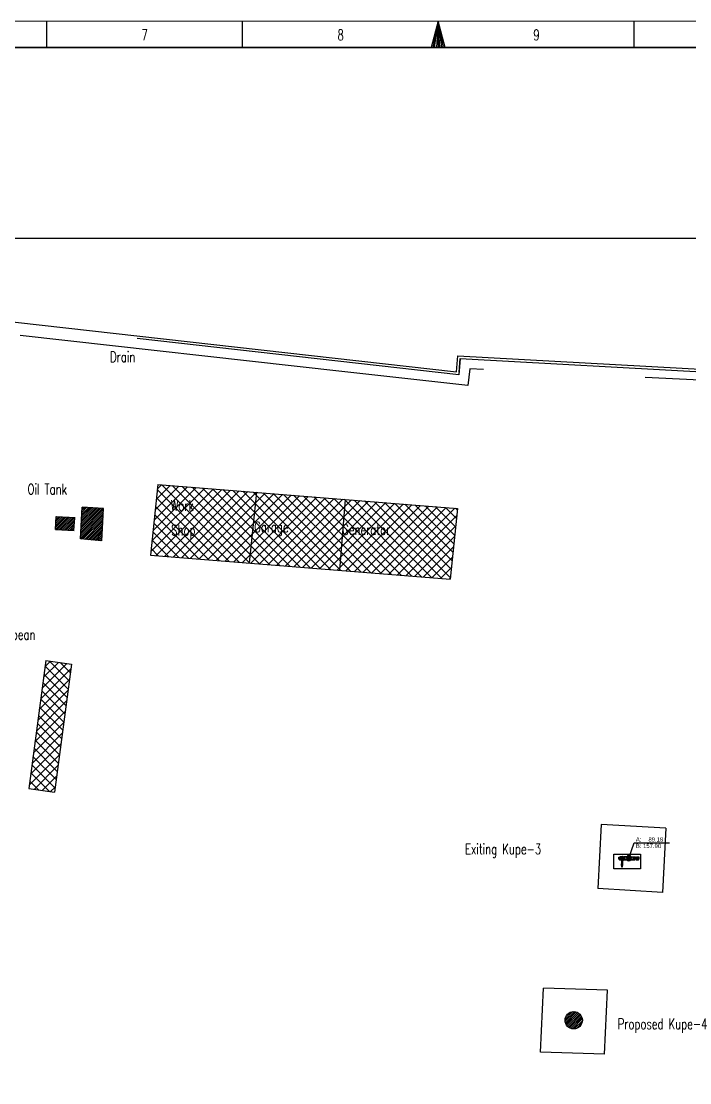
# Model space of a CAD drawing. Header units: inches. Extents: x 517790 to 538444, y 301815 to 302461.
# Drawn here: x 517902.6 to 517968.2, y 302357.3 to 302461.4 of the extents above; entities that cross this region are included whole.
import ezdxf
from ezdxf.enums import TextEntityAlignment as Align

# ---------------------------------------------------------------- set-up
doc = ezdxf.new("R2010")
doc.units = ezdxf.units.IN
doc.header["$MEASUREMENT"] = 0
doc.linetypes.add('DASHED2', pattern=[9.525, 6.35, -3.175])
for name, color, linetype in [('电缆敷设层', 1, 'Continuous'), ('硅胶总平面底图 工艺装置区', 253, 'Continuous'), ('硅胶总平面底图0804', 253, 'Continuous')]:
    doc.layers.add(name, color=color, linetype=linetype)
doc.styles.add('HZTXTS', font='SIMPLEXS.shx', dxfattribs={"width": 0.7, "height": 800, "bigfont": 'HZTXT.shx'})
doc.styles.get("Standard").update_dxf_attribs({"font": 'arial.ttf'})
doc.styles.add('TEG BORDER', font='txt_qlt.shx', dxfattribs={"width": 0.7, "bigfont": 'hztxt.shx'})
pattern_1 = [(45, (212697.14895, -2411906.5848), (-0.45666758436, 0.45666758436), []), (135, (212697.14895, -2411906.5848), (-0.45666758436, -0.45666758436), [])]
pattern_2 = [(45, (212697.14895, -2411906.5848), (-0.091333516872, 0.091333516872), [])]

# ---------------------------------------------------------------- blocks, each defined once
blk = doc.blocks.new('240 BORDER A2')
for p, q in [((222.75, 420), (222.75, 415)), ((259.88, 420), (259.88, 415)), ((297, 420), (297, 415)), ((334.12, 420), (334.12, 415))]:
    blk.add_line(p, q)
at = {"linetype": 'Continuous'}
blk.add_line((489, 415), (5, 415), dxfattribs=at)
at = {"color": 5, "lineweight": 15}
blk.add_lwpolyline([(0, 420), (594, 420), (594, 0), (0, 0)], close=True, dxfattribs=at)
blk.add_lwpolyline([(297, 420), (295.66, 415), (298.34, 415), (297, 420), (296, 415), (296.33, 415), (297, 420), (296.67, 415), (297.33, 415), (297, 420), (297.67, 415), (298, 415), (297, 420)])
blk.add_lwpolyline([(5, 415), (589, 415), (589, 5), (5, 5)], close=True)
at = {"char_height": 2, "width": 2, "attachment_point": 1, "style": 'TEG BORDER'}
for s, insert in [('7', (240.8, 418.41)), ('8', (277.92, 418.41)), ('9', (315.05, 418.41))]:
    blk.add_mtext(s, dxfattribs=dict(at, insert=insert))

msp = doc.modelspace()

# ---------------------------------------------------------------- hatches: boundary and pattern name
at = {"layer": '硅胶总平面底图0804', "linetype": 'Continuous', "lineweight": 20}
h = msp.add_hatch(dxfattribs=at)
h.set_pattern_fill('ANSI37', color=253, scale=5.166604, style=0)
h.set_pattern_definition(pattern_1)
h.paths.add_polyline_path([(517925.71, 302415.18), (517916.02, 302415.95), (517915.31, 302409.03), (517924.98, 302408.26)])
h.paths.add_polyline_path([(517924.98, 302408.26), (517933.83, 302407.55), (517934.38, 302414.49), (517925.71, 302415.18)])
h.paths.add_polyline_path([(517944.7, 302406.68), (517945.42, 302413.6), (517934.38, 302414.49), (517933.83, 302407.55)])
h.paths.add_polyline_path([(517916.54, 302409.45), (517923.26, 302408.84), (517923.59, 302412.49), (517916.87, 302413.09)], flags=24)
h.paths.add_polyline_path([(517916.69, 302412.51), (517924.4, 302411.82), (517924.66, 302414.67), (517916.95, 302415.36)], flags=24)
h.paths.add_polyline_path([(517924.69, 302409.76), (517933.61, 302408.96), (517933.93, 302412.54), (517925.01, 302413.34)], flags=9)
h.paths.add_polyline_path([(517933.51, 302410.15), (517945.15, 302409.11), (517945.4, 302411.89), (517933.76, 302412.93)], flags=9)
at = {"layer": '硅胶总平面底图0804', "lineweight": -3}
h = msp.add_hatch(dxfattribs=at)
h.set_pattern_fill('ANSI31', color=9, scale=1.033321, style=0)
h.set_pattern_definition(pattern_2)
h.paths.add_polyline_path([(517910.71, 302413.58), (517908.6, 302413.71), (517908.43, 302410.61), (517910.53, 302410.41)])
h.paths.add_polyline_path([(517908.46, 302413.62), (517909.12, 302413.71), (517909.11, 302413.84), (517908.44, 302413.75)], flags=9)
h.paths.add_polyline_path([(517908.28, 302410.53), (517908.95, 302410.62), (517908.93, 302410.74), (517908.27, 302410.65)], flags=9)
h.paths.add_polyline_path([(517910.39, 302410.33), (517911.06, 302410.42), (517911.04, 302410.54), (517910.37, 302410.45)], flags=9)
h = msp.add_hatch(dxfattribs=at)
h.set_pattern_fill('ANSI31', color=9, scale=1.033321, style=0)
h.set_pattern_definition(pattern_2)
h.paths.add_polyline_path([(517907.89, 302412.71), (517906.07, 302412.8), (517905.98, 302411.53), (517907.79, 302411.43)])
h.paths.add_polyline_path([(517905.83, 302411.44), (517906.57, 302411.54), (517906.55, 302411.67), (517905.82, 302411.57)], flags=9)
h.paths.add_polyline_path([(517905.93, 302412.72), (517906.66, 302412.82), (517906.65, 302412.94), (517905.91, 302412.85)], flags=9)
h.paths.add_polyline_path([(517907.77, 302412.62), (517908.51, 302412.72), (517908.49, 302412.84), (517907.75, 302412.75)], flags=9)
h = msp.add_hatch(dxfattribs=at)
h.set_pattern_fill('ANSI37', color=9, scale=5.166604, style=0)
h.set_pattern_definition(pattern_1)
h.paths.add_polyline_path([(517903.36, 302386.14), (517905.88, 302385.79), (517907.57, 302398.34), (517905.05, 302398.69)])
at = {"layer": '硅胶总平面底图0804', "lineweight": -3, "ltscale": 200}
h = msp.add_hatch(dxfattribs=at)
h.set_pattern_fill('ANSI31', color=9, scale=1.033321, style=0)
h.set_pattern_definition([(45, (212738.48178, -2411891.085), (-0.091333516872, 0.091333516872), [])])
h.paths.add_polyline_path([(517955.95, 302363.44, 1), (517957.65, 302363.44, 1)])

# ---------------------------------------------------------------- linework, layer by layer
at = {"layer": '电缆敷设层', "color": 7, "ltscale": 10}
msp.add_lwpolyline([(517796.52, 302440.09), (518040.98, 302440.09), (518040.98, 302270.84), (517796.52, 302270.84)], close=True, dxfattribs=at)
at = {"layer": '硅胶总平面底图 工艺装置区', "color": 253, "linetype": 'Continuous', "lineweight": -3}
for p, q in [((517962.22, 302379.32), (517962.72, 302380.83)), ((517962.72, 302380.83), (517966.19, 302380.83)), ((517961.22, 302379.22), (517961.22, 302379.43)), ((517961.22, 302379.22), (517961.22, 302379.43)), ((517961.22, 302379.43), (517961.27, 302379.43)), ((517961.22, 302379.22), (517961.27, 302379.22)), ((517961.27, 302379.43), (517961.27, 302379.22)), ((517961.27, 302379.22), (517961.27, 302379.43)), ((517961.27, 302379.37), (517961.32, 302379.37)), ((517961.27, 302379.28), (517961.32, 302379.28)), ((517961.3, 302379.16), (517961.48, 302379.16)), ((517961.48, 302379.14), (517961.3, 302379.14)), ((517961.4, 302379.46), (517961.32, 302379.46)), ((517961.4, 302379.46), (517961.32, 302379.46)), ((517961.32, 302379.46), (517961.32, 302379.37)), ((517961.32, 302379.28), (517961.32, 302379.2)), ((517961.32, 302379.2), (517961.4, 302379.2)), ((517961.4, 302379.2), (517961.32, 302379.2)), ((517961.38, 302379.16), (517961.38, 302379.2)), ((517961.46, 302379.46), (517961.4, 302379.46)), ((517961.46, 302379.46), (517961.4, 302379.46)), ((517961.4, 302379.2), (517961.43, 302379.2)), ((517961.43, 302379.2), (517961.4, 302379.2)), ((517961.42, 302379.16), (517961.42, 302379.2)), ((517961.48, 302379.18), (517961.48, 302379.17)), ((517961.51, 302379.17), (517961.48, 302379.17)), ((517961.48, 302379.17), (517961.48, 302378.78)), ((517961.51, 302379.17), (517961.48, 302379.17)), ((517961.49, 302379.4), (517961.53, 302379.32)), ((517961.49, 302379.25), (517961.53, 302379.32)), ((517961.5, 302379.41), (517961.55, 302379.33)), ((517961.5, 302379.24), (517961.55, 302379.31)), ((517961.54, 302379.31), (517961.54, 302379.17)), ((517961.54, 302379.16), (517961.54, 302379.17)), ((517961.54, 302379.17), (517961.54, 302379.17)), ((517961.54, 302379.17), (517961.54, 302379.17)), ((517961.54, 302378.78), (517961.54, 302379.16)), ((517961.63, 302379.33), (517961.55, 302379.33)), ((517961.63, 302379.31), (517961.55, 302379.31)), ((517961.6, 302379.17), (517961.57, 302379.17)), ((517961.6, 302379.17), (517961.57, 302379.17)), ((517961.6, 302379.17), (517961.6, 302379.18)), ((517961.6, 302379.17), (517961.6, 302378.78)), ((517961.62, 302379.37), (517961.61, 302379.37)), ((517961.61, 302379.37), (517961.62, 302379.37)), ((517961.62, 302379.28), (517961.61, 302379.28)), ((517961.61, 302379.28), (517961.62, 302379.28)), ((517961.65, 302379.41), (517961.65, 302379.39)), ((517961.65, 302379.39), (517961.65, 302379.41)), ((517961.67, 302379.41), (517961.65, 302379.41)), ((517961.67, 302379.39), (517961.65, 302379.39)), ((517961.67, 302379.37), (517961.65, 302379.37)), ((517961.65, 302379.37), (517961.67, 302379.37)), ((517961.67, 302379.33), (517961.65, 302379.33)), ((517961.67, 302379.31), (517961.65, 302379.31)), ((517961.67, 302379.28), (517961.65, 302379.28)), ((517961.65, 302379.28), (517961.67, 302379.28)), ((517961.65, 302379.26), (517961.65, 302379.24)), ((517961.65, 302379.24), (517961.65, 302379.26)), ((517961.67, 302379.26), (517961.65, 302379.26)), ((517961.67, 302379.24), (517961.65, 302379.24)), ((517961.67, 302379.22), (517961.67, 302379.43)), ((517961.67, 302379.43), (517961.67, 302379.22)), ((517961.72, 302379.43), (517961.67, 302379.43)), ((517961.72, 302379.43), (517961.67, 302379.43)), ((517961.72, 302379.22), (517961.67, 302379.22)), ((517961.72, 302379.22), (517961.67, 302379.22)), ((517961.67, 302379.16), (517961.81, 302379.16)), ((517961.81, 302379.14), (517961.67, 302379.14)), ((517961.77, 302379.46), (517961.7, 302379.46)), ((517961.77, 302379.46), (517961.7, 302379.46)), ((517961.7, 302379.46), (517961.7, 302379.43)), ((517961.7, 302379.22), (517961.7, 302379.2)), ((517961.7, 302379.2), (517961.77, 302379.2)), ((517961.77, 302379.2), (517961.7, 302379.2)), ((517961.72, 302379.43), (517961.72, 302379.22)), ((517961.72, 302379.43), (517961.72, 302379.22)), ((517961.73, 302379.41), (517961.72, 302379.41)), ((517961.73, 302379.39), (517961.72, 302379.39)), ((517961.73, 302379.33), (517961.72, 302379.33)), ((517961.73, 302379.31), (517961.72, 302379.31)), ((517961.73, 302379.26), (517961.72, 302379.26)), ((517961.73, 302379.24), (517961.72, 302379.24)), ((517961.73, 302379.43), (517961.73, 302379.22)), ((517961.73, 302379.43), (517961.73, 302379.22)), ((517961.73, 302379.43), (517961.78, 302379.43)), ((517961.73, 302379.22), (517961.78, 302379.22)), ((517961.75, 302379.16), (517961.75, 302379.2)), ((517961.83, 302379.46), (517961.77, 302379.46)), ((517961.83, 302379.46), (517961.77, 302379.46)), ((517961.77, 302379.2), (517961.83, 302379.2)), ((517961.83, 302379.2), (517961.77, 302379.2)), ((517961.78, 302379.22), (517961.78, 302379.43)), ((517961.78, 302379.43), (517961.78, 302379.22)), ((517961.8, 302379.41), (517961.78, 302379.41)), ((517961.8, 302379.39), (517961.78, 302379.39)), ((517961.78, 302379.37), (517961.83, 302379.37)), ((517961.8, 302379.33), (517961.78, 302379.33)), ((517961.8, 302379.31), (517961.78, 302379.31)), ((517961.78, 302379.28), (517961.83, 302379.28)), ((517961.8, 302379.26), (517961.78, 302379.26)), ((517961.8, 302379.24), (517961.78, 302379.24)), ((517961.79, 302379.16), (517961.79, 302379.2)), ((517961.8, 302379.39), (517961.8, 302379.41)), ((517961.8, 302379.39), (517961.8, 302379.41)), ((517961.8, 302379.31), (517961.8, 302379.33)), ((517961.8, 302379.31), (517961.8, 302379.33)), ((517961.8, 302379.24), (517961.8, 302379.26)), ((517961.8, 302379.24), (517961.8, 302379.26)), ((517961.81, 302379.16), (517962.01, 302379.16)), ((517962.01, 302379.14), (517961.81, 302379.14)), ((517961.99, 302379.46), (517961.83, 302379.46)), ((517961.99, 302379.46), (517961.83, 302379.46)), ((517961.83, 302379.46), (517961.83, 302379.37)), ((517961.83, 302379.28), (517961.83, 302379.2)), ((517961.83, 302379.2), (517961.99, 302379.2)), ((517961.99, 302379.2), (517961.83, 302379.2)), ((517961.89, 302379.16), (517961.89, 302379.2)), ((517961.93, 302379.16), (517961.93, 302379.2)), ((517961.99, 302379.46), (517961.99, 302379.37)), ((517962.04, 302379.37), (517961.99, 302379.37)), ((517962.04, 302379.28), (517961.99, 302379.28)), ((517961.99, 302379.28), (517961.99, 302379.2)), ((517962.03, 302379.41), (517962.03, 302379.39)), ((517962.03, 302379.39), (517962.03, 302379.41)), ((517962.04, 302379.41), (517962.03, 302379.41)), ((517962.04, 302379.39), (517962.03, 302379.39)), ((517962.03, 302379.33), (517962.03, 302379.31)), ((517962.03, 302379.31), (517962.03, 302379.33)), ((517962.04, 302379.33), (517962.03, 302379.33)), ((517962.04, 302379.31), (517962.03, 302379.31)), ((517962.03, 302379.26), (517962.03, 302379.24)), ((517962.03, 302379.24), (517962.03, 302379.26)), ((517962.04, 302379.26), (517962.03, 302379.26)), ((517962.04, 302379.24), (517962.03, 302379.24)), ((517962.04, 302379.22), (517962.04, 302379.43)), ((517962.04, 302379.43), (517962.04, 302379.22)), ((517962.09, 302379.43), (517962.04, 302379.43)), ((517962.09, 302379.22), (517962.04, 302379.22)), ((517962.14, 302379.45), (517962.09, 302379.45)), ((517962.14, 302379.45), (517962.09, 302379.45)), ((517962.09, 302379.45), (517962.09, 302379.2)), ((517962.09, 302379.45), (517962.09, 302379.2)), ((517962.09, 302379.2), (517962.2, 302379.2)), ((517962.09, 302379.2), (517962.2, 302379.2)), ((517962.12, 302379.16), (517962.32, 302379.16)), ((517962.32, 302379.14), (517962.12, 302379.14)), ((517962.14, 302379.46), (517962.3, 302379.46)), ((517962.14, 302379.46), (517962.3, 302379.46)), ((517962.14, 302379.46), (517962.14, 302379.39)), ((517962.14, 302379.26), (517962.14, 302379.2)), ((517962.3, 302379.2), (517962.14, 302379.2)), ((517962.14, 302379.2), (517962.3, 302379.2)), ((517962.2, 302379.16), (517962.2, 302379.2)), ((517962.24, 302379.2), (517962.35, 302379.2)), ((517962.24, 302379.2), (517962.35, 302379.2)), ((517962.24, 302379.16), (517962.24, 302379.2)), ((517962.3, 302379.46), (517962.3, 302379.39)), ((517962.35, 302379.45), (517962.3, 302379.45)), ((517962.35, 302379.45), (517962.3, 302379.45)), ((517962.3, 302379.26), (517962.3, 302379.2)), ((517962.35, 302379.2), (517962.35, 302379.45)), ((517962.35, 302379.2), (517962.35, 302379.45)), ((517962.35, 302379.43), (517962.4, 302379.43)), ((517962.35, 302379.22), (517962.4, 302379.22)), ((517962.4, 302379.22), (517962.4, 302379.43)), ((517962.4, 302379.43), (517962.4, 302379.22)), ((517962.4, 302379.41), (517962.42, 302379.41)), ((517962.4, 302379.39), (517962.42, 302379.39)), ((517962.4, 302379.37), (517962.45, 302379.37)), ((517962.4, 302379.33), (517962.42, 302379.33)), ((517962.4, 302379.31), (517962.42, 302379.31)), ((517962.4, 302379.28), (517962.45, 302379.28)), ((517962.4, 302379.26), (517962.42, 302379.26)), ((517962.4, 302379.24), (517962.42, 302379.24)), ((517962.42, 302379.41), (517962.42, 302379.39)), ((517962.42, 302379.39), (517962.42, 302379.41)), ((517962.42, 302379.33), (517962.42, 302379.31)), ((517962.42, 302379.31), (517962.42, 302379.33)), ((517962.42, 302379.26), (517962.42, 302379.24)), ((517962.42, 302379.24), (517962.42, 302379.26)), ((517962.43, 302379.16), (517962.63, 302379.16)), ((517962.63, 302379.14), (517962.43, 302379.14)), ((517962.45, 302379.46), (517962.61, 302379.46)), ((517962.45, 302379.46), (517962.61, 302379.46)), ((517962.45, 302379.46), (517962.45, 302379.37)), ((517962.45, 302379.28), (517962.45, 302379.2)), ((517962.61, 302379.2), (517962.45, 302379.2)), ((517962.45, 302379.2), (517962.61, 302379.2)), ((517962.51, 302379.16), (517962.51, 302379.2)), ((517962.55, 302379.16), (517962.55, 302379.2)), ((517962.61, 302379.46), (517962.67, 302379.46)), ((517962.61, 302379.46), (517962.67, 302379.46)), ((517962.61, 302379.46), (517962.61, 302379.37)), ((517962.66, 302379.37), (517962.61, 302379.37)), ((517962.66, 302379.28), (517962.61, 302379.28)), ((517962.61, 302379.28), (517962.61, 302379.2)), ((517962.67, 302379.2), (517962.61, 302379.2)), ((517962.61, 302379.2), (517962.67, 302379.2)), ((517962.63, 302379.16), (517962.77, 302379.16)), ((517962.77, 302379.14), (517962.63, 302379.14)), ((517962.64, 302379.39), (517962.64, 302379.41)), ((517962.64, 302379.39), (517962.64, 302379.41)), ((517962.64, 302379.41), (517962.66, 302379.41)), ((517962.64, 302379.39), (517962.66, 302379.39)), ((517962.64, 302379.31), (517962.64, 302379.33)), ((517962.64, 302379.31), (517962.64, 302379.33)), ((517962.64, 302379.33), (517962.66, 302379.33)), ((517962.64, 302379.31), (517962.66, 302379.31)), ((517962.64, 302379.24), (517962.64, 302379.26)), ((517962.64, 302379.24), (517962.64, 302379.26)), ((517962.64, 302379.26), (517962.66, 302379.26)), ((517962.64, 302379.24), (517962.66, 302379.24)), ((517962.65, 302379.16), (517962.65, 302379.2)), ((517962.66, 302379.22), (517962.66, 302379.43)), ((517962.66, 302379.43), (517962.66, 302379.22)), ((517962.71, 302379.43), (517962.66, 302379.43)), ((517962.71, 302379.22), (517962.66, 302379.22)), ((517962.67, 302379.46), (517962.75, 302379.46)), ((517962.67, 302379.46), (517962.75, 302379.46)), ((517962.75, 302379.2), (517962.67, 302379.2)), ((517962.67, 302379.2), (517962.75, 302379.2)), ((517962.69, 302379.16), (517962.69, 302379.2)), ((517962.71, 302379.43), (517962.71, 302379.22)), ((517962.71, 302379.43), (517962.71, 302379.22)), ((517962.71, 302379.41), (517962.72, 302379.41)), ((517962.71, 302379.39), (517962.72, 302379.39)), ((517962.71, 302379.33), (517962.72, 302379.33)), ((517962.71, 302379.31), (517962.72, 302379.31)), ((517962.71, 302379.26), (517962.72, 302379.26)), ((517962.71, 302379.24), (517962.72, 302379.24)), ((517962.72, 302379.43), (517962.72, 302379.22)), ((517962.72, 302379.43), (517962.72, 302379.22)), ((517962.72, 302379.43), (517962.77, 302379.43)), ((517962.72, 302379.43), (517962.77, 302379.43)), ((517962.72, 302379.22), (517962.77, 302379.22)), ((517962.72, 302379.22), (517962.77, 302379.22)), ((517962.75, 302379.46), (517962.75, 302379.43)), ((517962.75, 302379.22), (517962.75, 302379.2)), ((517962.77, 302379.22), (517962.77, 302379.43)), ((517962.77, 302379.43), (517962.77, 302379.22)), ((517962.77, 302379.41), (517962.8, 302379.41)), ((517962.77, 302379.39), (517962.8, 302379.39)), ((517962.77, 302379.37), (517962.8, 302379.37)), ((517962.8, 302379.37), (517962.77, 302379.37)), ((517962.77, 302379.33), (517962.79, 302379.33)), ((517962.77, 302379.31), (517962.79, 302379.31)), ((517962.77, 302379.28), (517962.8, 302379.28)), ((517962.8, 302379.28), (517962.77, 302379.28)), ((517962.77, 302379.26), (517962.8, 302379.26)), ((517962.77, 302379.24), (517962.8, 302379.24)), ((517962.8, 302379.43), (517962.8, 302379.37)), ((517962.8, 302379.37), (517962.8, 302379.43)), ((517962.85, 302379.43), (517962.8, 302379.43)), ((517962.8, 302379.41), (517962.8, 302379.39)), ((517962.8, 302379.39), (517962.8, 302379.41)), ((517962.8, 302379.41), (517962.8, 302379.41)), ((517962.8, 302379.39), (517962.8, 302379.39)), ((517962.8, 302379.28), (517962.8, 302379.22)), ((517962.8, 302379.22), (517962.8, 302379.28)), ((517962.8, 302379.26), (517962.8, 302379.24)), ((517962.8, 302379.24), (517962.8, 302379.26)), ((517962.8, 302379.26), (517962.8, 302379.26)), ((517962.8, 302379.24), (517962.8, 302379.24)), ((517962.85, 302379.22), (517962.8, 302379.22)), ((517962.81, 302379.33), (517962.9, 302379.33)), ((517962.81, 302379.31), (517962.9, 302379.31)), ((517962.82, 302379.37), (517962.84, 302379.37)), ((517962.84, 302379.37), (517962.82, 302379.37)), ((517962.82, 302379.28), (517962.84, 302379.28)), ((517962.84, 302379.28), (517962.82, 302379.28)), ((517962.85, 302379.43), (517962.85, 302379.43)), ((517962.85, 302379.43), (517962.85, 302379.43)), ((517962.85, 302379.22), (517962.85, 302379.22)), ((517962.85, 302379.22), (517962.85, 302379.22)), ((517962.94, 302379.41), (517962.9, 302379.33)), ((517962.94, 302379.24), (517962.9, 302379.31)), ((517962.96, 302379.4), (517962.91, 302379.32)), ((517962.96, 302379.25), (517962.91, 302379.32)), ((517962.94, 302379.16), (517963.14, 302379.16)), ((517963.14, 302379.14), (517962.94, 302379.14)), ((517962.96, 302379.46), (517963.04, 302379.46)), ((517962.96, 302379.46), (517963.04, 302379.46)), ((517962.96, 302379.46), (517962.96, 302379.42)), ((517962.96, 302379.23), (517962.96, 302379.2)), ((517963.04, 302379.2), (517962.96, 302379.2)), ((517962.96, 302379.2), (517963.04, 302379.2)), ((517963.02, 302379.16), (517963.02, 302379.2)), ((517963.04, 302379.46), (517963.12, 302379.46)), ((517963.04, 302379.46), (517963.12, 302379.46)), ((517963.12, 302379.2), (517963.04, 302379.2)), ((517963.04, 302379.2), (517963.12, 302379.2)), ((517963.06, 302379.16), (517963.06, 302379.2)), ((517963.12, 302379.46), (517963.12, 302379.37)), ((517963.17, 302379.37), (517963.12, 302379.37)), ((517963.17, 302379.28), (517963.12, 302379.28)), ((517963.12, 302379.28), (517963.12, 302379.2)), ((517963.17, 302379.43), (517963.17, 302379.22)), ((517963.17, 302379.22), (517963.17, 302379.43)), ((517963.22, 302379.43), (517963.17, 302379.43)), ((517963.22, 302379.22), (517963.17, 302379.22)), ((517963.22, 302379.22), (517963.22, 302379.43)), ((517963.22, 302379.22), (517963.22, 302379.43)), ((517961.6, 302378.78), (517961.48, 302378.78)), ((517961.6, 302378.78), (517961.48, 302378.78)), ((517961.48, 302378.62), (517961.48, 302378.78)), ((517961.48, 302378.62), (517961.48, 302378.46)), ((517961.48, 302378.46), (517961.6, 302378.46)), ((517961.54, 302378.46), (517961.48, 302378.46)), ((517961.54, 302378.78), (517961.54, 302378.78)), ((517961.54, 302378.78), (517961.54, 302378.78)), ((517961.54, 302378.78), (517961.54, 302378.62)), ((517961.54, 302378.62), (517961.54, 302378.56)), ((517961.54, 302378.56), (517961.54, 302378.46)), ((517961.54, 302378.46), (517961.54, 302378.46)), ((517961.54, 302378.46), (517961.54, 302378.46)), ((517961.6, 302378.46), (517961.54, 302378.46)), ((517961.6, 302378.78), (517961.6, 302378.62)), ((517961.6, 302378.46), (517961.6, 302378.62))]:
    msp.add_line(p, q, dxfattribs=at)
msp.add_lwpolyline([(517960.75, 302379.73), (517963.34, 302379.73), (517963.34, 302378.27), (517960.75, 302378.27)], close=True, dxfattribs=at)
for centre, radius in [((517961.54, 302379.32), 0.114), ((517962.07, 302379.47), 0.0181), ((517962.07, 302379.47), 0.0181), ((517962.07, 302379.18), 0.0181), ((517962.07, 302379.18), 0.0181), ((517962.22, 302379.32), 0.103), ((517962.22, 302379.32), 0.103), ((517962.22, 302379.53), 0.0181), ((517962.22, 302379.53), 0.0181), ((517962.22, 302379.12), 0.0181), ((517962.22, 302379.12), 0.0181), ((517962.37, 302379.47), 0.0181), ((517962.37, 302379.47), 0.0181), ((517962.37, 302379.18), 0.0181), ((517962.37, 302379.18), 0.0181), ((517962.9, 302379.32), 0.114)]:
    msp.add_circle(centre, radius, dxfattribs=at)
for centre, radius, start, end in [((517961.3, 302379.15), 0.0103, 90, 270), ((517961.54, 302379.32), 0.161, 36.5177, 270), ((517961.54, 302379.32), 0.093, 126.3794, 233.6206), ((517961.54, 302379.32), 0.0775, 127.6623, 232.3377), ((517961.54, 302379.32), 0.0775, 127.6623, 232.3377), ((517961.54, 302379.32), 0.093, 6.3794, 113.6206), ((517961.54, 302379.32), 0.093, 246.3794, 353.6206), ((517961.54, 302379.32), 0.0775, 7.6623, 112.3377), ((517961.54, 302379.32), 0.0775, 7.6623, 112.3377), ((517961.54, 302379.32), 0.0775, 247.6623, 270), ((517961.54, 302379.32), 0.0775, 247.6623, 270), ((517961.54, 302379.32), 0.0181, 154.8499, 205.1501), ((517961.54, 302379.32), 0.0181, 154.8499, 205.1501), ((517961.54, 302379.32), 0.0181, 34.8499, 85.1501), ((517961.54, 302379.32), 0.0181, 34.8499, 85.1501), ((517961.54, 302379.32), 0.0775, 270, 352.3377), ((517961.54, 302379.32), 0.0775, 270, 352.3377), ((517961.54, 302379.32), 0.0181, 274.8499, 325.1501), ((517961.54, 302379.32), 0.0181, 274.8499, 325.1501), ((517961.54, 302379.32), 0.161, 270, 323.4823), ((517961.67, 302379.15), 0.0103, 90, 270), ((517961.81, 302379.15), 0.0103, 90, 270), ((517962.22, 302379.32), 0.258, 90, 154.1746), ((517962.22, 302379.32), 0.258, 90, 154.1746), ((517962.22, 302379.32), 0.258, 205.8254, 219.41), ((517962.22, 302379.32), 0.258, 205.8254, 219.41), ((517962.01, 302379.15), 0.0103, 270, 90), ((517962.22, 302379.32), 0.258, 219.9588, 320.0412), ((517962.22, 302379.32), 0.258, 219.9588, 320.0412), ((517962.12, 302379.15), 0.0103, 90, 270), ((517962.22, 302379.32), 0.258, 25.8254, 90), ((517962.22, 302379.32), 0.258, 25.8254, 90), ((517962.32, 302379.15), 0.0103, 270, 90), ((517962.22, 302379.32), 0.258, 320.59, 334.1746), ((517962.22, 302379.32), 0.258, 320.59, 334.1746), ((517962.43, 302379.15), 0.0103, 90, 270), ((517962.63, 302379.15), 0.0103, 270, 90), ((517962.77, 302379.15), 0.0103, 270, 90), ((517962.9, 302379.32), 0.093, 66.3794, 173.6206), ((517962.9, 302379.32), 0.093, 186.3794, 293.6206), ((517962.9, 302379.32), 0.0775, 67.6623, 172.3377), ((517962.9, 302379.32), 0.0775, 67.6623, 172.3377), ((517962.9, 302379.32), 0.0775, 187.6623, 270), ((517962.9, 302379.32), 0.0775, 187.6623, 270), ((517962.9, 302379.32), 0.0181, 94.8499, 145.1501), ((517962.9, 302379.32), 0.0181, 94.8499, 145.1501), ((517962.9, 302379.32), 0.0181, 214.8499, 265.1501), ((517962.9, 302379.32), 0.0181, 214.8499, 265.1501), ((517962.9, 302379.32), 0.0775, 270, 292.3377), ((517962.9, 302379.32), 0.0775, 270, 292.3377), ((517962.9, 302379.32), 0.0181, 334.8499, 25.1501), ((517962.9, 302379.32), 0.0181, 334.8499, 25.1501), ((517962.94, 302379.15), 0.0103, 90, 270), ((517962.9, 302379.32), 0.0775, 307.6623, 52.3377), ((517962.9, 302379.32), 0.0775, 307.6623, 52.3377), ((517962.9, 302379.32), 0.093, 0, 53.6206), ((517962.9, 302379.32), 0.093, 306.3794, 0), ((517963.14, 302379.15), 0.0103, 270, 90), ((517961.54, 302378.62), 0.0591, 180, 0), ((517961.54, 302378.62), 0.0591, 180, 0)]:
    msp.add_arc(centre, radius, start, end, dxfattribs=at)
at = {"layer": '硅胶总平面底图0804', "color": 9, "linetype": 'DASHED2', "lineweight": -3, "ltscale": 5}
msp.add_line((517995.52, 302424.85), (517946.62, 302427.28), dxfattribs=at)
at = {"layer": '硅胶总平面底图0804', "color": 9, "lineweight": -3}
for p, q in [((517908.43, 302410.61), (517908.6, 302413.71)), ((517910.71, 302413.58), (517908.6, 302413.71)), ((517910.53, 302410.41), (517910.71, 302413.58)), ((517910.53, 302410.41), (517908.43, 302410.61))]:
    msp.add_line(p, q, dxfattribs=at)
at = {"layer": '硅胶总平面底图0804', "color": 9, "lineweight": -3, "ltscale": 200}
for points in [[(517822.21, 302375.98), (517836.88, 302435.86), (517877.96, 302432.52), (517878.24, 302434.53), (517945.31, 302426.99), (517945.44, 302428.56), (518035.81, 302423.6)], [(517945.57, 302426.96), (517945.56, 302426.96)], [(517959.49, 302382.64), (517959.17, 302376.36)], [(517965.84, 302382.25), (517959.49, 302382.64)], [(517965.84, 302382.25), (517965.52, 302375.96)], [(517965.52, 302375.96), (517959.17, 302376.36)]]:
    msp.add_lwpolyline(points, dxfattribs=at)
at = {"layer": '硅胶总平面底图0804', "color": 9, "linetype": 'DASHED2', "lineweight": -3, "ltscale": 5}
for points in [[(517945.67, 302428.29), (517945.54, 302426.71), (517878.46, 302434.24), (517878.19, 302432.25), (517840.28, 302435.33)], [(517934.08, 302427.01), (517879.29, 302433.14), (517879.07, 302431.14), (517840.19, 302434.28)], [(517945.56, 302426.97), (517945.67, 302428.29), (517999.27, 302425.35)], [(517946.62, 302427.28), (517946.41, 302425.66), (517934.08, 302427.01)]]:
    msp.add_lwpolyline(points, dxfattribs=at)
at = {"layer": '硅胶总平面底图0804', "color": 9, "lineweight": -3}
for points in [[(517916.02, 302415.95), (517915.31, 302409.03)], [(517916.02, 302415.95), (517945.42, 302413.6)], [(517925.71, 302415.18), (517924.98, 302408.26)], [(517934.38, 302414.49), (517933.83, 302407.55)], [(517945.42, 302413.6), (517944.7, 302406.68)], [(517905.98, 302411.53), (517906.07, 302412.8)], [(517906.07, 302412.8), (517907.91, 302412.7)], [(517907.79, 302411.43), (517907.89, 302412.71)], [(517905.98, 302411.53), (517907.82, 302411.43)], [(517915.31, 302409.03), (517944.7, 302406.68)], [(517905.05, 302398.69), (517903.36, 302386.14)], [(517905.05, 302398.69), (517907.57, 302398.34)], [(517907.57, 302398.34), (517905.88, 302385.79)], [(517903.36, 302386.14), (517905.88, 302385.79)], [(517953.56, 302360.32), (517953.83, 302366.59)], [(517960.1, 302366.39), (517953.83, 302366.59)], [(517959.83, 302360.13), (517960.1, 302366.39)], [(517959.83, 302360.13), (517953.56, 302360.32)]]:
    msp.add_lwpolyline(points, dxfattribs=at)
at = {"layer": '硅胶总平面底图0804', "color": 9, "lineweight": -3, "ltscale": 200}
msp.add_circle((517956.8, 302363.44), 0.848, dxfattribs=at)

# ---------------------------------------------------------------- block references
at = {"xscale": 0.5172815472000001, "yscale": 0.5172815472000001, "zscale": 0.5172815472000001}
msp.add_blockref('240 BORDER A2', (517789.87, 302244.09), dxfattribs=at)

# ---------------------------------------------------------------- texts
at = {"layer": '硅胶总平面底图 工艺装置区', "color": 253, "linetype": 'Continuous', "lineweight": -3, "attachment_point": 1}
for s, width, heights, insert, char_height in [('\\pi-1.24,l1.6533,t1.6533;A:^I89.18', 3330.5116, [0], (517962.48, 302381.36), 0.4133), ('B: 157.90', 3341.8407, [711.48], (517962.9, 302380.73), 0.413)]:
    msp.add_mtext_dynamic_manual_height_columns(s, width=width, gutter_width=1, heights=heights, dxfattribs=dict(at, insert=insert, char_height=char_height))
at = {"layer": '硅胶总平面底图0804', "color": 253, "linetype": 'Continuous', "lineweight": 20, "style": 'HZTXTS', "width": 0.7}
for s, height, p in [('Drain', 1.033, (517911.34, 302428.46)), (' Oil Tank', 1.033, (517902.75, 302415.49)), ('Work ', 1.033, (517917.29, 302413.89)), ('Shop', 1.033, (517917.33, 302411.48)), ('Garage', 1.033, (517925.47, 302411.78)), ('Generator', 1.033, (517934.1, 302411.52)), ('Caribbean', 1.033, (517899.23, 302401.25)), ('Exiting Kupe-3', 1.0333, (517946.14, 302380.22)), ('Proposed Kupe-4', 1.0333, (517961.11, 302363.08))]:
    msp.add_text(s, height=height, dxfattribs=at).set_placement(p, align=Align.MIDDLE_LEFT)

doc.saveas('drawing.dxf')
